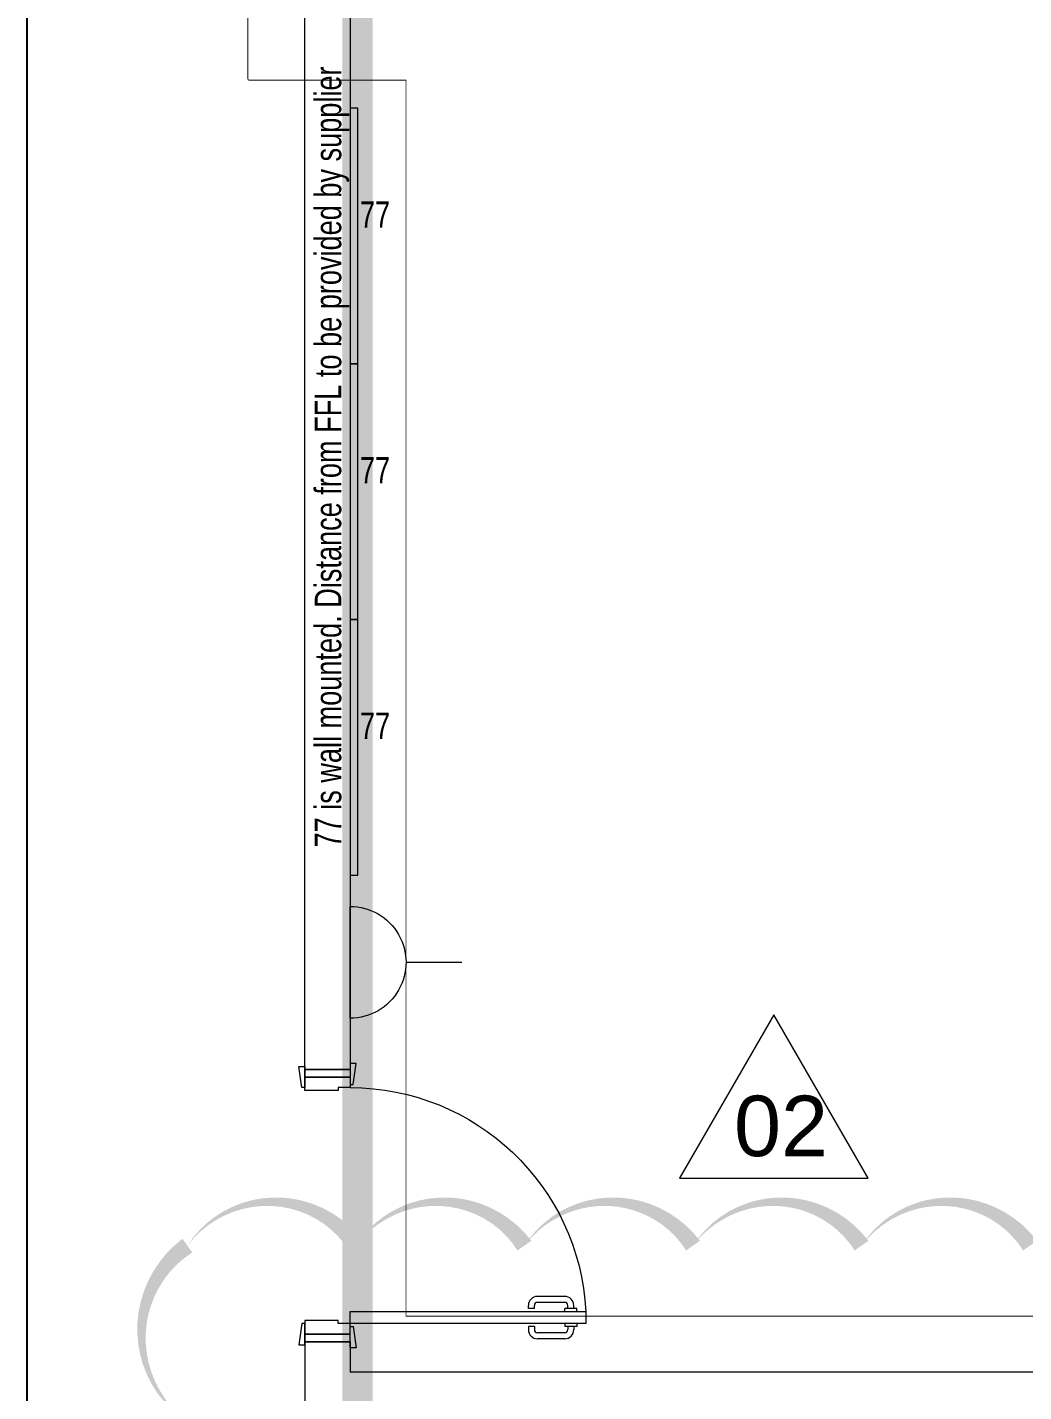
# Model space of a CAD drawing. Header units: metres. Extents: x 75097 to 220695, y -1557923 to -1361206.
# Drawn here: x 108363 to 111656, y -1438413 to -1433903 of the extents above; entities that cross this region are included whole.
import ezdxf

# ---------------------------------------------------------------- set-up
doc = ezdxf.new("R2010")
doc.units = ezdxf.units.M
doc.linetypes.add('DASHED2', pattern=[0.375, 0.25, -0.125])
doc.layers.get('0').update_dxf_attribs({"lineweight": 0})
doc.layers.add('A-100 - Copy$0$axes', color=8, linetype='Continuous')
for name, color, linetype, lineweight in [('A-100 - Copy$0$Medical Equipment and Furniture', 8, 'Continuous', 0), ('A-100 - Copy$0$Walls', 8, 'Continuous', 0), ('A-100 - Copy$0$Wooden Joinery', 8, 'Continuous', 0)]:
    doc.layers.add(name, color=color, linetype=linetype, lineweight=lineweight)
doc.layers.add('E-POWR', color=7, linetype='Continuous', lineweight=9, true_color=0x4e7e3e)
doc.layers.add('REV 01', color=7, linetype='Continuous', lineweight=0, true_color=0xe41b4d)
doc.styles.add('A-100 - Copy$0$X3G_ENTITY_257CFD', font='swisscl.ttf', dxfattribs={"height": 200})
doc.styles.add('Arial', font='arial.ttf', dxfattribs={"height": 245.883234})

# ---------------------------------------------------------------- blocks, each defined once
blk = doc.blocks.new('NORMAL SOCKET')
at = {"layer": 'E-POWR'}
for p, q in [((0, 307.7), (0, 615.4)), ((-307.7, 0), (307.7, 0))]:
    blk.add_line(p, q, dxfattribs=at)
blk.add_ellipse((0, 0), major_axis=(32.8, 305.9), ratio=1, start_param=4.81904, end_param=7.960633, dxfattribs=at)
blk = doc.blocks.new('A-100 - Copy$0$A$C72370EFE')
at = {"layer": 'A-100 - Copy$0$Wooden Joinery'}
for p, q in [((-0.01, -0.04), (-0.02, -0.04)), ((-0.01, -0.03), (-0.01, -0.07)), ((0, -0.03), (-0.01, -0.03)), ((0.04, -0.03), (0.05, -0.03)), ((0.05, -0.03), (0.05, -0.07)), ((0.05, -0.04), (0.06, -0.04)), ((-0.05, -0.07), (-0.05, -0.16)), ((-0.03, -0.07), (-0.03, -0.16)), ((-0.01, -0.06), (-0.02, -0.06)), ((0, -0.07), (-0.01, -0.07)), ((0.04, -0.07), (0.05, -0.07)), ((0.05, -0.06), (0.06, -0.06)), ((0.07, -0.07), (0.07, -0.16)), ((0.09, -0.07), (0.09, -0.16)), ((-0.01, -0.17), (-0.02, -0.17)), ((-0.01, -0.17), (-0.01, -0.19)), ((0.05, -0.17), (0.06, -0.17)), ((0.05, -0.17), (0.05, -0.19)), ((-0.01, -0.19), (-0.02, -0.19)), ((0.05, -0.19), (0.06, -0.19))]:
    blk.add_line(p, q, dxfattribs=at)
for centre, radius, start, end in [((-0.02, -0.07), 0.03, 90, 180), ((0.06, -0.07), 0.03, 0, 90), ((-0.02, -0.07), 0.01, 90, 180), ((0.06, -0.07), 0.01, 0, 90), ((-0.02, -0.16), 0.03, 180, 270), ((-0.02, -0.16), 0.01, 180, 270), ((0.06, -0.16), 0.01, 270, 0), ((0.06, -0.16), 0.03, 270, 0)]:
    blk.add_arc(centre, radius, start, end, dxfattribs=at)
blk = doc.blocks.new('A-100 - Copy$0$DR1')
at = {"layer": 'A-100 - Copy$0$Wooden Joinery', "elevation": 0}
for points in [[(1743402.9, 41721.9), (1743392.9, 41721.9), (1743382.9, 41791.9), (1743402.9, 41791.9)], [(1743552.9, 41731.9), (1743562.9, 41731.9), (1743572.9, 41801.9), (1743552.9, 41801.9)], [(1743552.9, 41681.9), (1744331.9, 41681.9), (1744331.9, 41721.9), (1743552.9, 41721.9)], [(1743402.9, 40941.9), (1743392.9, 40941.9), (1743382.9, 40871.9), (1743402.9, 40871.9)], [(1743552.9, 40931.9), (1743562.9, 40931.9), (1743572.9, 40861.9), (1743552.9, 40861.9)]]:
    blk.add_lwpolyline(points, close=True, dxfattribs=at)
for points in [[(1743552.9, 41756.9), (1743402.9, 41756.9), (1743402.9, 41781.9), (1743552.9, 41781.9), (1743552.9, 41756.9)], [(1743552.9, 41756.9), (1743552.9, 41721.9), (1743512.9, 41721.9), (1743512.9, 41711.9), (1743402.9, 41711.9), (1743402.9, 41756.9), (1743552.9, 41756.9)], [(1743552.9, 40906.9), (1743552.9, 40941.9), (1743512.9, 40941.9), (1743512.9, 40951.9), (1743402.9, 40951.9), (1743402.9, 40906.9), (1743552.9, 40906.9)], [(1743552.9, 40906.9), (1743402.9, 40906.9), (1743402.9, 40881.9), (1743552.9, 40881.9), (1743552.9, 40906.9)]]:
    blk.add_lwpolyline(points, dxfattribs=at)
at = {"layer": 'A-100 - Copy$0$Wooden Joinery'}
blk.add_arc((1743552.9, 41721.9, 0), 780, 270, 357.0603, dxfattribs=at)
at = {"layer": 'A-100 - Copy$0$Wooden Joinery', "xscale": -999.9999999998856, "yscale": 999.9999999998856, "zscale": 999.9999999998854, "rotation": 270}
blk.add_blockref('A-100 - Copy$0$A$C72370EFE', (1744331.9, 41681.9, 0), dxfattribs=at)
blk = doc.blocks.new('A-100 - Copy')
at = {"layer": 'A-100 - Copy$0$axes'}
blk.add_line((108363.3, -1477297.4, 0), (108363.3, -1366691.8, 0), dxfattribs=at)
at = {"layer": 'A-100 - Copy$0$Medical Equipment and Furniture', "elevation": 2.4}
for points in [[(109430.3, -1434169.9), (109430.3, -1435014.9), (109455.3, -1435014.9), (109455.3, -1434169.9), (109430.3, -1434169.9)], [(109430.3, -1435014.9), (109430.3, -1435859.9), (109455.3, -1435859.9), (109455.3, -1435014.9), (109430.3, -1435014.9)], [(109430.3, -1435859.9), (109430.3, -1436704.9), (109455.3, -1436704.9), (109455.3, -1435859.9), (109430.3, -1435859.9)]]:
    blk.add_lwpolyline(points, dxfattribs=at)
at = {"layer": 'A-100 - Copy$0$Walls'}
for p, q in [((109280.3, -1437347.7, 2.4), (109280.3, -1429702.7, 2.4)), ((109430.3, -1433702.7, 2.4), (109430.3, -1437347.7, 2.4)), ((109430.3, -1437347.7, 2.4), (109280.3, -1437347.7, 2.4)), ((109280.3, -1438247.7, 2.4), (109280.3, -1440497.7, 2.4)), ((109430.3, -1438247.7, 2.4), (109280.3, -1438247.7, 2.4)), ((109430.3, -1438247.7, 2.4), (109430.3, -1438347.7, 2.4)), ((115033.8, -1438347.7, 2.4), (109430.3, -1438347.7, 2.4))]:
    blk.add_line(p, q, dxfattribs=at)
at = {"layer": 'A-100 - Copy$0$Wooden Joinery', "xscale": -1, "rotation": 180}
blk.add_blockref('A-100 - Copy$0$DR1', (-1634122.6, -1396465.8, 2.4), dxfattribs=at)
at = {"layer": 'A-100 - Copy$0$Medical Equipment and Furniture', "insert": (109313.4, -1435323.1, 0), "char_height": 87.473, "width": 3260.537, "attachment_point": 2, "rotation": 90, "style": 'A-100 - Copy$0$X3G_ENTITY_257CFD'}
blk.add_mtext('77 is wall mounted. Distance from FFL to be provided by supplier', dxfattribs=at)
at = {"layer": 'A-100 - Copy$0$Medical Equipment and Furniture', "char_height": 87.47, "attachment_point": 8, "style": 'A-100 - Copy$0$X3G_ENTITY_257CFD'}
for insert in [(109512.6, -1434565.5, 2.4), (109512.6, -1435410.5, 2.4), (109512.6, -1436255.5, 2.4)]:
    blk.add_mtext('77', dxfattribs=dict(at, insert=insert))

msp = doc.modelspace()

# ---------------------------------------------------------------- linework, layer by layer
at = {"layer": 'E-POWR', "color": 240, "linetype": 'DASHED2', "ltscale": 500, "true_color": 0xf10e52, "const_width": 100, "elevation": 0}
msp.add_lwpolyline([(115314.3, -1421042.7), (122763.3, -1421042.7), (122643.3, -1429852.7), (109455, -1429732.3), (109455, -1447867.7), (115125.3, -1447867.7), (115013.3, -1454972.7), (147820.4, -1454991.2)], dxfattribs=at)
at = {"layer": 'E-POWR', "const_width": 3, "elevation": 2.4}
msp.add_lwpolyline([(109092.5, -1433636), (109092.5, -1434072.7, 0.414214), (109097.5, -1434077.7), (109614.9, -1434077.7), (109614.9, -1436993.5)], format="xyb", dxfattribs=at)
at = {"layer": 'E-POWR', "const_width": 3}
msp.add_lwpolyline([(109614.9, -1436993.5), (109614.9, -1438163.1), (114826.4, -1438163.1), (114826.4, -1437454.8), (114824.2, -1435547.7), (114826.4, -1434391.8)], dxfattribs=at)

# ---------------------------------------------------------------- block references
at = {"layer": 'E-POWR', "color": 85, "xscale": -0.6, "yscale": 0.6, "zscale": 0.6, "rotation": 270}
msp.add_blockref('NORMAL SOCKET', (109430.3, -1436993.5, 2.4), dxfattribs=at)

# ---------------------------------------------------------------- next in the draw order: block references
msp.add_blockref('A-100 - Copy', (0, 0))

# ---------------------------------------------------------------- next in the draw order: linework, layer by layer
at = {"layer": 'REV 01'}
msp.add_lwpolyline([(110831, -1437166.8), (110519.2, -1437706.8), (111142.8, -1437706.8)], close=True, dxfattribs=at)
at = {"layer": 'REV 01', "elevation": 0}
msp.add_lwpolyline([(108892.4, -1438512.2, 0, 55.7, -0.520567), (108892.4, -1437929.9, 0, 55.7, -0.520567), (109449.4, -1437929.9, 0, 55.7, -0.520567), (110006.4, -1437929.9, 0, 55.7, -0.520567), (110563.5, -1437929.9, 0, 55.7, -0.520567), (111120.5, -1437929.9, 0, 55.7, -0.520567), (111677.5, -1437929.9, 0, 55.7, -0.520567), (112234.5, -1437929.9, 0, 55.7, -0.520567), (112791.5, -1437929.9, 0, 55.7, -0.520567), (113348.5, -1437929.9, 0, 55.7, -0.520567), (113905.6, -1437929.9, 0, 55.7, -0.520567), (114462.6, -1437929.9, 0, 55.7, -0.520567), (115019.6, -1437929.9, 0, 55.7, -0.520567), (115576.6, -1437929.9, 0, 55.7, -0.520567), (115720.9, -1438342.7, 0, 55.7, -0.520567), (115720.9, -1438899.7, 0, 55.7, -0.520567)], format="xyseb", dxfattribs=at)

# ---------------------------------------------------------------- next in the draw order: texts
at = {"layer": 'REV 01', "insert": (110699, -1437434.3), "char_height": 200, "attachment_point": 1, "style": 'Arial'}
msp.add_mtext_dynamic_manual_height_columns('02', width=336.004, gutter_width=1229.4, heights=[0], dxfattribs=at)

doc.saveas('drawing.dxf')
